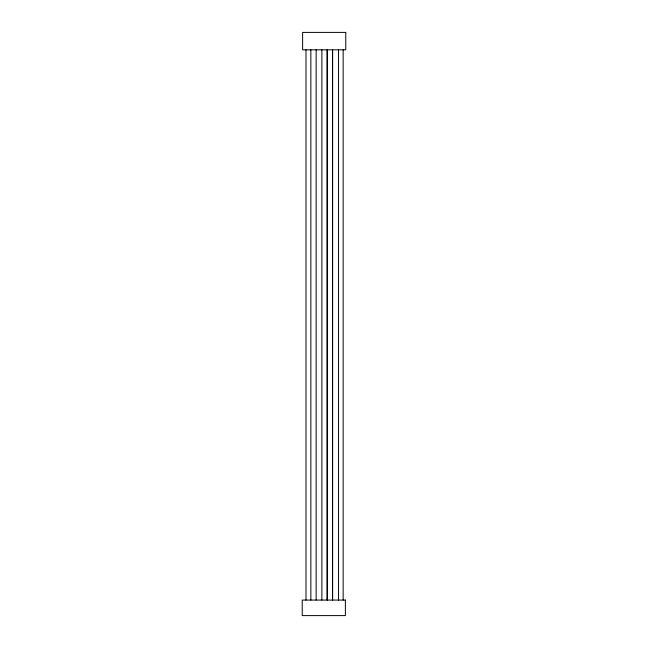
<?xml version="1.0" encoding="UTF-8"?>
<svg xmlns="http://www.w3.org/2000/svg" width="648" height="648" viewBox="0 0 648 648"><rect width="100%" height="100%" fill="white"/><g stroke="black" fill="none" stroke-linecap="round" stroke-linejoin="round"><path stroke-width="0.97" d="M343.148 49.823L343.148 600.08M338.54 49.823L338.54 600.08M332.635 49.823L332.635 600.08M332.513 49.823L332.513 600.08M327.256 49.823L327.256 600.08M327.159 49.823L327.159 600.08M321.886 49.823L321.886 600.08M316.143 49.823L316.143 600.08M310.862 49.823L310.862 600.08M305.994 49.823L305.994 600.08M345.765 32.4L302.616 32.4L302.616 49.823L345.765 49.823L345.765 32.4M345.384 600.08L302.235 600.08L302.235 615.6L345.384 615.6L345.384 600.08"/></g></svg>
